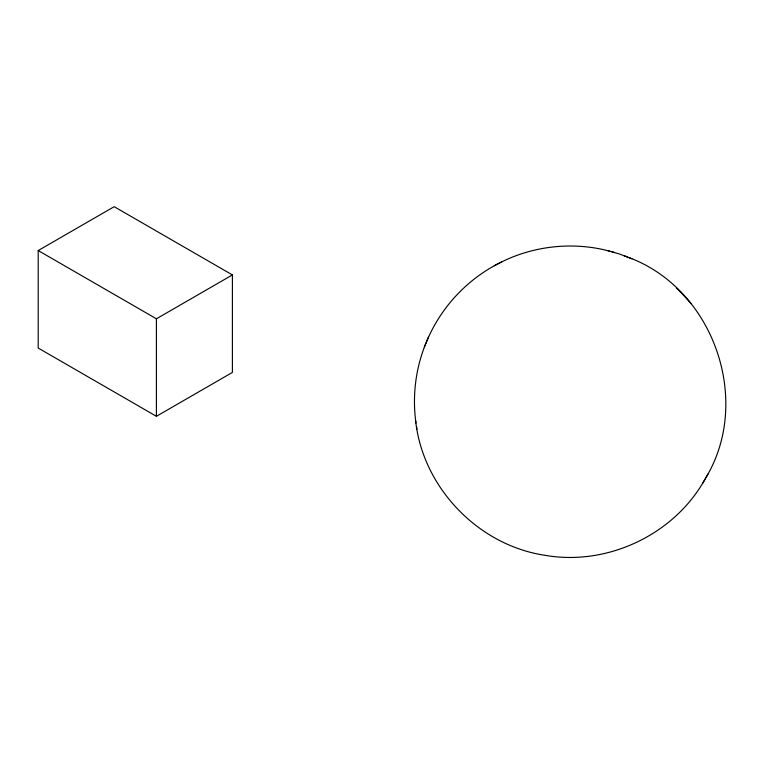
<?xml version="1.0" encoding="UTF-8"?>
<svg xmlns="http://www.w3.org/2000/svg" width="764" height="764" viewBox="0 0 764 764"><rect width="100%" height="100%" fill="white"/><g stroke="black" fill="none" stroke-linecap="round" stroke-linejoin="round"><path stroke-width="1.15" d="M426.216 342.511C415.654 367.78 412.14 395.943 415.96 423.055M426.665 341.47C440.36 308.245 466.183 280.216 498.099 263.733M424.316 347.104L428.537 336.943M705.525 478.331C752.769 400.852 713.671 288.763 628.505 257.411M415.578 420.448C422.712 487.537 478.216 545.324 544.904 555.294C607.265 566.325 674.316 534.657 705.019 479.19M702.613 483.431L707.989 473.995M38.2 250.554L114.189 206.681L232.399 274.925L232.399 372.421L156.41 416.294L38.2 348.05L38.2 250.554L156.41 318.798L232.399 274.925M498.739 263.408C532.498 245.721 572.943 241.309 609.739 251.175M494.289 265.719L502.32 261.536M607.323 250.525L619.423 253.992L631.923 258.795M611.935 251.776L614.648 252.512M624.045 255.634L627.196 256.905M676.742 288.219L680.256 291.752M680.495 291.991L687.409 299.421M687.734 299.803L691.114 303.69M416.514 426.598L416.896 429.187M156.41 318.798L156.41 416.294"/></g></svg>
